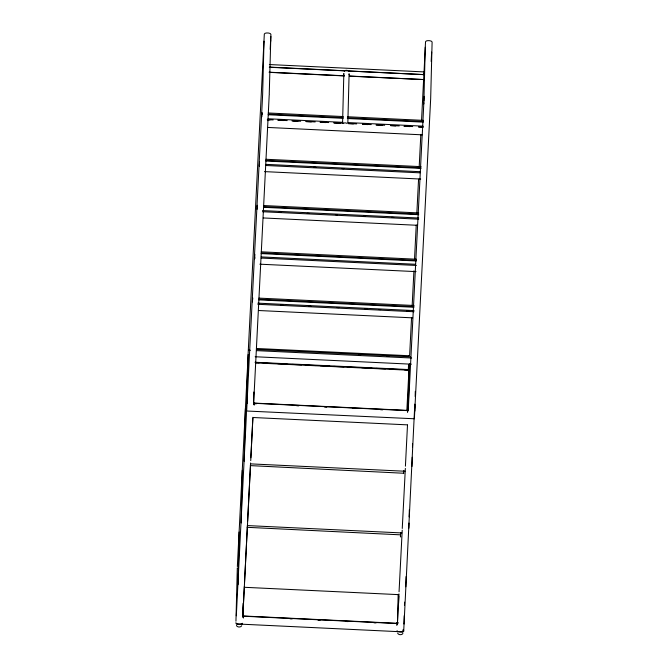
<?xml version="1.0" encoding="UTF-8"?>
<svg xmlns="http://www.w3.org/2000/svg" width="668" height="668" viewBox="0 0 668 668"><rect width="100%" height="100%" fill="white"/><g stroke="black" fill="none" stroke-linecap="round" stroke-linejoin="round"><path stroke-width="1" d="M242.451 624.221L242.476 623.269M397.418 623.712L397.452 622.852L398.136 622.735M235.954 621.198L237.29 568.635M236.53 623.661L237.224 623.937M239.144 532.029L238.042 584.709M242.275 470.322L241.165 522.994M245.398 408.616L244.146 461.254M247.452 399.264L247.511 397.176M248.12 373.212L248.17 371.124M243.419 618.042L243.478 615.762L242.818 615.729L243.135 603.221M252.596 299.573L252.654 297.811L252.446 301.928M254.717 257.314L254.658 258.842L254.867 254.349M257.289 207.005L257.347 205.251L257.138 209.36M253.514 394.755L253.564 392.675M259.401 164.754L259.351 166.282L259.384 165.664M253.556 403.906L253.865 391.991M254.199 405.15L254.257 402.862L253.606 402.837L253.548 403.53L254.224 403.714L254.283 402.478M261.973 114.445L262.04 112.683L261.831 116.8M267.968 119.438L267.926 121.267L269.221 94.689M270.573 41.792L270.615 39.896M342.567 123.538L343.836 73.513L343.895 74.156M347.853 122.745L349.105 73.764L348.98 74.398M396.734 625.348L396.792 623.06M397.109 630.65L397.084 631.552L398.721 631.703A3.298 1.144 2.9 0 0 402.019 631.861L403.013 631.586L402.311 631.794M397.427 624.764L398.161 594.528M398.612 603.321L398.804 596.031M407.522 412.457L407.58 410.169M407.939 410.461L408.983 369.354M408.206 410.82L409.4 363.918M404.215 615.687L404.006 624.021L403.831 623.628M404.482 605.266L404.558 602.135M405.81 586.813L406.077 576.551M408.858 528.179L408.991 523.052M409.15 516.89L409.334 509.709M411.989 466.473L412.223 457.238M412.482 446.975L412.565 443.894M414.811 404.132L403.697 631.243M414.945 404.875L414.786 411.204L414.486 410.62M415.162 396.541L415.296 391.331M422.56 128.623L423.829 102.73M423.955 73.772L425.533 41.708C425.792 40.063 432.012 40.364 432.112 42.026L430.668 98.705L414.369 418.769L247.135 411.037L246.684 410.361L248.129 353.681L264.319 34.035C264.57 32.39 270.791 32.682 270.899 34.344L269.246 94.071M423.813 103.941L423.854 102.054M423.896 101.043L425.257 47.261M237.34 566.573L248.17 354.499M259.376 165.138L259.535 162.057M270.181 49.365L270.54 42.343M270.59 41.508L270.849 36.406M242.818 615.729L244.313 586.504M244.521 582.346L247.41 525.257M247.619 521.098L250.567 462.966M250.834 457.772L252.88 417.291M242.793 617.399L250.575 463.759M250.734 460.644L252.888 418.076M253.573 404.507L267.609 127.438L422.268 134.836M267.634 127.045L267.885 122.11M243.503 615.37L243.436 616.606L242.785 616.572M408.257 370.79L408.565 364.619M400.833 536.93L400.408 536.822L400.658 532.788M403.656 473.612L403.814 470.497M406.862 410.286L409.25 364.16M411.555 317.692L409.651 355.184L409.142 355.718M412.189 305.192L413.926 270.816M414.511 259.359L416.248 224.982M416.832 213.526L418.569 179.158M419.203 166.658L420.84 134.368M421.525 120.824L423.587 80.202M423.671 79.559L423.929 73.321M396.817 622.676L396.792 623.286L243.469 615.988M407.605 409.776L407.572 410.394L254.257 403.096M242.81 616.188L397.443 623.553L398.946 593.869M399.055 591.79L402.219 530.15M402.261 528.463L405.351 468.443M405.418 466.18L407.513 424.656M422.184 135.053L408.223 410.653L253.573 403.255M422.276 134.41L422.527 129.475M423.888 101.436L424.147 96.334M431.177 61.481L431.653 52.104M253.573 403.455L253.64 402.604M408.925 370.59L408.991 369.738L408.323 369.554L408.457 370.206L404.148 369.746M247.026 403.038L262.624 94.722L264.01 41.182L264.186 41.65M241.691 625.707C240.964 627.594 236.973 627.394 236.422 625.457M402.904 633.381C402.186 635.276 398.186 635.068 397.635 633.13M247.018 403.046L247.511 402.604M236.313 615.787L246.383 415.262L247.753 362.064L248.212 362.716M407.747 410.377L408.248 410.62L408.231 409.96M396.959 623.269L397.468 623.511M344.254 71.109L344.964 70.649A3.298 3.098 1.5 0 1 348.262 70.808L348.921 71.334M241.49 624.037L240.806 624.188A3.298 1.144 2.9 0 1 237.507 624.029L236.313 623.553M403.054 629.774L403.171 631.878L236.355 623.929M397.427 623.127L398.111 623.127M269.346 64.545L424.03 71.91M269.839 67.117L424.581 74.649L348.537 71.033M269.287 67.259L344.663 70.85M269.037 72.194L344.412 75.785L344.037 75.484M349.322 76.018L424.33 79.592L349.456 76.177M269.58 72.369L344.27 75.927M268.286 112.984L343.243 116.558M347.41 116.75L423.42 120.374M268.252 114.128L343.218 117.693M347.385 117.894L423.387 121.518M268.219 114.746L343.185 118.311M347.352 118.512L423.362 122.135M267.993 118.762L342.96 122.336M348.17 122.586L423.128 126.152M267.467 119.647L273.179 119.931M277.838 120.14L287.173 120.591M291.916 120.824L300.658 121.225M305.852 121.476L315.187 121.918M320.03 122.16L328.673 122.561M333.858 122.812L343.193 123.254M348.145 123.496L356.679 123.897M362.716 124.19L371.208 124.59M376.251 124.841L384.693 125.233M390.83 125.534L399.214 125.926M404.365 126.177L412.699 126.561M418.928 126.862L423.111 127.07M267.284 119.789L270.014 119.923M278.272 120.315L283.432 120.557M292.726 121L297.895 121.25M306.153 121.643L311.313 121.885M320.607 122.328L325.775 122.578M334.033 122.97L340.229 123.263M348.237 123.647L353.397 123.889M362.691 124.332L367.851 124.582M376.117 124.974L382.313 125.267M390.571 125.659L395.732 125.91M403.99 126.302L410.185 126.594M418.452 126.987L423.078 127.062M265.939 159.268L421.074 166.649M265.906 160.412L421.04 167.793M265.881 161.021L421.015 168.411M265.931 164.361L420.03 171.693M313.793 167.259L315.88 167.351M341.907 168.595L343.987 168.695M265.906 165.497L419.997 172.837M264.553 171.618L420.723 179.057M263.593 205.544L418.727 212.933M263.568 206.688L418.702 214.077M263.534 207.305L418.669 214.695M262.549 210.587L418.719 218.027M279.174 211.998L281.253 212.098M307.288 213.334L309.368 213.434M335.394 214.679L337.482 214.779M363.509 216.014L365.588 216.115M391.623 217.351L393.702 217.451M262.516 211.731L418.694 219.171M263.242 217.952L417.341 225.291M261.246 251.828L416.381 259.217M261.221 252.972L416.356 260.361M261.188 253.589L416.323 260.971M261.246 256.921L415.337 264.261M261.213 258.065L416.348 265.446M259.86 264.186L416.039 271.617M258.908 298.112L414.043 305.493M258.875 299.247L414.01 306.637M258.842 299.865L413.976 307.255M257.856 303.155L414.035 310.587M280.735 304.858L282.814 304.959M308.841 306.195L310.929 306.295M336.956 307.539L339.035 307.639M365.07 308.875L367.149 308.975M378.606 309.518L380.685 309.618M406.712 310.862L408.799 310.954M257.831 304.291L414.001 311.731M258.558 310.511L412.649 317.851M256.679 348.487L408.966 355.735M256.554 349.481L410.645 356.821M358.557 354.959L360.636 355.059M386.672 356.294L388.751 356.395M248.488 350.191L250.416 350.282M256.529 350.625L411.663 358.015M255.168 356.745L411.346 364.185M255.001 362.256L408.975 369.588M256.011 362.691L259.117 362.841M263.259 363.033L273.621 363.534M277.763 363.726L287.09 364.169M292.267 364.419L301.594 364.862M305.735 365.062L316.098 365.555M320.239 365.747L329.566 366.198M333.708 366.39L344.062 366.882M348.212 367.083L357.53 367.525M361.68 367.726L372.034 368.218M376.176 368.41L385.503 368.861M389.644 369.053L400.007 369.546M256.003 362.916L408.29 370.172M408.941 370.431L408.29 369.947L408.975 370.014M253.564 403.681L256.295 403.814M296.701 405.735L298.771 405.835M324.665 407.071L326.744 407.163M352.637 408.399L354.708 408.499M380.61 409.734L382.68 409.826M253.581 417.533L406.895 424.831M250.817 463.884L404.967 471.232M250.341 465.613L403.672 473.245M247.686 525.599L401.835 532.939M247.21 527.319L400.541 534.843M244.563 587.306L398.712 594.645M290.054 618.827L292.125 618.927M318.026 620.154L320.097 620.255M345.999 621.49L348.07 621.591M373.971 622.818L376.042 622.918M241.098 624.121L242.451 624.188M242.785 616.146L243.302 615.954L243.436 616.606L242.768 616.422M403.046 630.241L403.263 630.358A3.298 1.144 2.9 0 1 403.238 631.502M254.249 403.322L254.224 403.714M343.628 123.221A3.298 3.098 1.5 0 1 346.917 123.38M235.988 623.261A3.298 1.144 2.9 0 1 236.004 622.668M237.391 568.41A3.298 1.144 2.9 0 1 237.399 567.817"/></g></svg>
